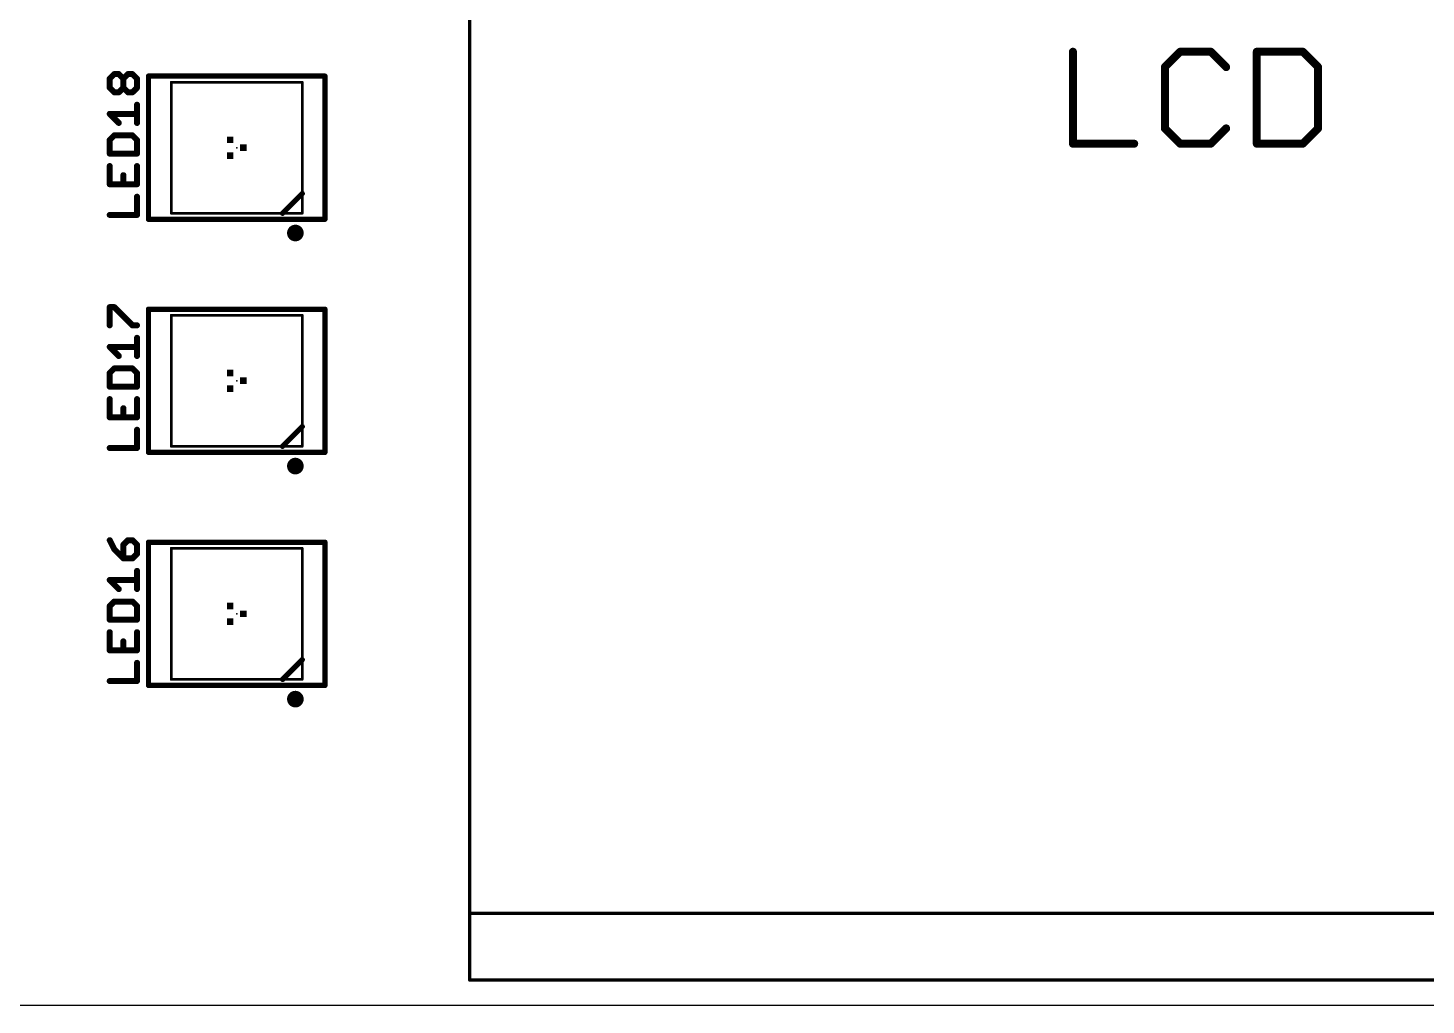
# Model space of a CAD drawing. Extents: x 43 to 243, y 16 to 92.
# Drawn here: x 87.6 to 140.9, y 16.5 to 53.8 of the extents above; entities that cross this region are included whole.
import ezdxf

# ---------------------------------------------------------------- set-up
doc = ezdxf.new("R2010")
doc.units = 0
for name, color, linetype in [('20', 7, 'CONTINUOUS'), ('21', 253, 'CONTINUOUS'), ('23', 7, 'CONTINUOUS'), ('25', 253, 'CONTINUOUS'), ('51', 253, 'CONTINUOUS')]:
    doc.layers.add(name, color=color, linetype=linetype)

# ---------------------------------------------------------------- blocks, each defined once
blk = doc.blocks.new('RECT')
blk.add_solid([(-0.5, -0.5), (0.5, -0.5), (-0.5, 0.5), (0.5, 0.5)])

msp = doc.modelspace()

# ---------------------------------------------------------------- linework, layer by layer
at = {"layer": '20'}
msp.add_line((43.18, 16.51), (243.18, 16.51), dxfattribs=at)
at = {"layer": '21'}
for points, const_width in [([(104.4575, 83.5025), (104.4575, 17.4625)], 0.127), ([(104.4575, 80.9625), (104.4575, 20.0025)], 0.127), ([(127.4699, 52.8731), (127.4699, 49.3649)], 0.3048), ([(131.5628, 52.8731), (130.9781, 52.2884)], 0.3048), ([(132.7322, 52.8731), (131.5628, 52.8731)], 0.3048), ([(133.3169, 52.2884), (132.7322, 52.8731)], 0.3048), ([(134.4863, 52.8731), (134.4863, 49.3649)], 0.3048), ([(136.2404, 52.8731), (134.4863, 52.8731)], 0.3048), ([(136.8251, 52.2884), (136.2404, 52.8731)], 0.3048), ([(130.9781, 52.2884), (130.9781, 49.9496)], 0.3048), ([(136.8251, 49.9496), (136.8251, 52.2884)], 0.3048), ([(92.202, 51.943), (98.933, 51.943)], 0.2032), ([(92.202, 46.482), (92.202, 51.943)], 0.2032), ([(98.933, 51.943), (98.933, 46.482)], 0.2032), ([(130.9781, 49.9496), (131.5628, 49.3649)], 0.3048), ([(132.7322, 49.3649), (133.3169, 49.9496)], 0.3048), ([(136.2404, 49.3649), (136.8251, 49.9496)], 0.3048), ([(127.4699, 49.3649), (129.8087, 49.3649)], 0.3048), ([(131.5628, 49.3649), (132.7322, 49.3649)], 0.3048), ([(134.4863, 49.3649), (136.2404, 49.3649)], 0.3048), ([(98.933, 46.482), (92.202, 46.482)], 0.2032), ([(92.202, 43.053), (98.933, 43.053)], 0.2032), ([(92.202, 37.592), (92.202, 43.053)], 0.2032), ([(98.933, 43.053), (98.933, 37.592)], 0.2032), ([(98.933, 37.592), (92.202, 37.592)], 0.2032), ([(92.202, 34.163), (98.933, 34.163)], 0.2032), ([(92.202, 28.702), (92.202, 34.163)], 0.2032), ([(98.933, 34.163), (98.933, 28.702)], 0.2032), ([(98.933, 28.702), (92.202, 28.702)], 0.2032), ([(104.4575, 20.0025), (183.1975, 20.0025)], 0.127), ([(183.1975, 17.4625), (104.4575, 17.4625)], 0.127)]:
    msp.add_lwpolyline(points, dxfattribs=dict(at, const_width=const_width))
for points, const_width in [([(127.5461, 52.8731, 1), (127.3937, 52.8731)], 0.1524), ([(131.5628, 52.9493, 1), (131.5628, 52.7969)], 0.1524), ([(131.6167, 52.8192, 1), (131.5089, 52.927)], 0.1524), ([(132.7861, 52.927, 1), (132.6783, 52.8192)], 0.1524), ([(132.7322, 52.7969, 1), (132.7322, 52.9493)], 0.1524), ([(134.5625, 52.8731, 1), (134.4101, 52.8731)], 0.1524), ([(134.4863, 52.9493, 1), (134.4863, 52.7969)], 0.1524), ([(136.2943, 52.927, 1), (136.1865, 52.8192)], 0.1524), ([(136.2404, 52.7969, 1), (136.2404, 52.9493)], 0.1524), ([(131.0543, 52.2884, 1), (130.9019, 52.2884)], 0.1524), ([(130.9242, 52.3423, 1), (131.032, 52.2345)], 0.1524), ([(133.263, 52.2345, 1), (133.3708, 52.3423)], 0.1524), ([(136.9013, 52.2884, 1), (136.7489, 52.2884)], 0.1524), ([(136.7712, 52.2345, 1), (136.879, 52.3423)], 0.1524), ([(92.202, 51.9938, 1), (92.202, 51.8922)], 0.1016), ([(92.2528, 51.943, 1), (92.1512, 51.943)], 0.1016), ([(98.9838, 51.943, 1), (98.8822, 51.943)], 0.1016), ([(98.933, 51.8922, 1), (98.933, 51.9938)], 0.1016), ([(131.032, 50.0035, 1), (130.9242, 49.8957)], 0.1524), ([(130.9019, 49.9496, 1), (131.0543, 49.9496)], 0.1524), ([(133.3708, 49.8957, 1), (133.263, 50.0035)], 0.1524), ([(136.7489, 49.9496, 1), (136.9013, 49.9496)], 0.1524), ([(136.879, 49.8957, 1), (136.7712, 50.0035)], 0.1524), ([(127.4699, 49.4411, 1), (127.4699, 49.2887)], 0.1524), ([(127.3937, 49.3649, 1), (127.5461, 49.3649)], 0.1524), ([(129.8087, 49.2887, 1), (129.8087, 49.4411)], 0.1524), ([(131.5628, 49.4411, 1), (131.5628, 49.2887)], 0.1524), ([(131.5089, 49.311, 1), (131.6167, 49.4188)], 0.1524), ([(132.6783, 49.4188, 1), (132.7861, 49.311)], 0.1524), ([(132.7322, 49.2887, 1), (132.7322, 49.4411)], 0.1524), ([(134.4863, 49.4411, 1), (134.4863, 49.2887)], 0.1524), ([(134.4101, 49.3649, 1), (134.5625, 49.3649)], 0.1524), ([(136.1865, 49.4188, 1), (136.2943, 49.311)], 0.1524), ([(136.2404, 49.2887, 1), (136.2404, 49.4411)], 0.1524), ([(92.202, 46.5328, 1), (92.202, 46.4312)], 0.1016), ([(92.1512, 46.482, 1), (92.2528, 46.482)], 0.1016), ([(98.8822, 46.482, 1), (98.9838, 46.482)], 0.1016), ([(98.933, 46.4312, 1), (98.933, 46.5328)], 0.1016), ([(97.8055, 45.7998, 1), (97.8055, 46.1173, 1), (97.8055, 45.7998)], 0.3175), ([(92.202, 43.1038, 1), (92.202, 43.0022)], 0.1016), ([(92.2528, 43.053, 1), (92.1512, 43.053)], 0.1016), ([(98.9838, 43.053, 1), (98.8822, 43.053)], 0.1016), ([(98.933, 43.0022, 1), (98.933, 43.1038)], 0.1016), ([(92.202, 37.6428, 1), (92.202, 37.5412)], 0.1016), ([(92.1512, 37.592, 1), (92.2528, 37.592)], 0.1016), ([(97.8055, 36.9098, 1), (97.8055, 37.2273, 1), (97.8055, 36.9098)], 0.3175), ([(98.8822, 37.592, 1), (98.9838, 37.592)], 0.1016), ([(98.933, 37.5412, 1), (98.933, 37.6428)], 0.1016), ([(92.202, 34.2138, 1), (92.202, 34.1122)], 0.1016), ([(92.2528, 34.163, 1), (92.1512, 34.163)], 0.1016), ([(98.9838, 34.163, 1), (98.8822, 34.163)], 0.1016), ([(98.933, 34.1122, 1), (98.933, 34.2138)], 0.1016), ([(92.202, 28.7528, 1), (92.202, 28.6512)], 0.1016), ([(98.933, 28.6512, 1), (98.933, 28.7528)], 0.1016), ([(92.1512, 28.702, 1), (92.2528, 28.702)], 0.1016), ([(97.8055, 28.0198, 1), (97.8055, 28.3373, 1), (97.8055, 28.0198)], 0.3175), ([(98.8822, 28.702, 1), (98.9838, 28.702)], 0.1016), ([(104.4575, 20.0343, 1), (104.4575, 19.9708)], 0.0635), ([(104.4258, 20.0025, 1), (104.4893, 20.0025)], 0.0635), ([(104.4575, 17.4943, 1), (104.4575, 17.4308)], 0.0635), ([(104.4258, 17.4625, 1), (104.4893, 17.4625)], 0.0635)]:
    msp.add_lwpolyline(points, format="xyb", dxfattribs=dict(at, const_width=const_width))
at = {"layer": '23'}
for p in [(95.5675, 49.2125), (95.5675, 40.3225), (95.5675, 31.4325), (104.4575, 17.4625)]:
    msp.add_point(p, dxfattribs=at)
at = {"layer": '25', "const_width": 0.2286}
for points in [[(90.7219, 51.8475), (90.8956, 52.0212)], [(90.7219, 51.5001), (90.7219, 51.8475)], [(90.8956, 52.0212), (91.0693, 52.0212)], [(91.0693, 52.0212), (91.2431, 51.8475)], [(91.2431, 51.8475), (91.4168, 52.0212)], [(91.2431, 51.5001), (91.2431, 51.8475)], [(91.4168, 52.0212), (91.5905, 52.0212)], [(91.5905, 52.0212), (91.7642, 51.8475)], [(91.7642, 51.8475), (91.7642, 51.5001)], [(90.8956, 51.3264), (90.7219, 51.5001)], [(91.0693, 51.3264), (90.8956, 51.3264)], [(91.2431, 51.5001), (91.0693, 51.3264)], [(91.4168, 51.3264), (91.2431, 51.5001)], [(91.5905, 51.3264), (91.4168, 51.3264)], [(91.7642, 51.5001), (91.5905, 51.3264)], [(91.7642, 50.157), (91.7642, 50.8518)], [(91.0693, 50.157), (90.7219, 50.5044)], [(90.7219, 50.5044), (91.7642, 50.5044)], [(90.8956, 49.6825), (90.7219, 49.5087)], [(90.7219, 49.5087), (90.7219, 48.9876)], [(91.5905, 49.6825), (90.8956, 49.6825)], [(91.7642, 49.5087), (91.5905, 49.6825)], [(91.7642, 48.9876), (91.7642, 49.5087)], [(90.7219, 48.9876), (91.7642, 48.9876)], [(90.7219, 48.5131), (90.7219, 47.8182)], [(91.7642, 47.8182), (91.7642, 48.5131)], [(91.2431, 47.8182), (91.2431, 48.1656)], [(90.7219, 47.8182), (91.7642, 47.8182)], [(91.7642, 46.6488), (91.7642, 47.3437)], [(90.7219, 46.6488), (91.7642, 46.6488)], [(90.7219, 42.4364), (90.7219, 43.1312)], [(90.7219, 43.1312), (90.8956, 43.1312)], [(90.8956, 43.1312), (91.5905, 42.4364)], [(91.5905, 42.4364), (91.7642, 42.4364)], [(91.0693, 41.267), (90.7219, 41.6144)], [(90.7219, 41.6144), (91.7642, 41.6144)], [(91.7642, 41.267), (91.7642, 41.9619)], [(90.8956, 40.7925), (90.7219, 40.6187)], [(90.7219, 40.6187), (90.7219, 40.0976)], [(91.5905, 40.7925), (90.8956, 40.7925)], [(91.7642, 40.6187), (91.5905, 40.7925)], [(91.7642, 40.0976), (91.7642, 40.6187)], [(90.7219, 40.0976), (91.7642, 40.0976)], [(90.7219, 39.6231), (90.7219, 38.9282)], [(91.7642, 38.9282), (91.7642, 39.6231)], [(90.7219, 38.9282), (91.7642, 38.9282)], [(91.2431, 38.9282), (91.2431, 39.2756)], [(91.7642, 37.7588), (91.7642, 38.4537)], [(90.7219, 37.7588), (91.7642, 37.7588)], [(90.7219, 34.2412), (90.8956, 33.8938)], [(91.4168, 34.2412), (91.2431, 34.0675)], [(91.2431, 34.0675), (91.2431, 33.5464)], [(91.5905, 34.2412), (91.4168, 34.2412)], [(91.7642, 34.0675), (91.5905, 34.2412)], [(91.7642, 33.7201), (91.7642, 34.0675)], [(90.8956, 33.8938), (91.2431, 33.5464)], [(91.2431, 33.5464), (91.5905, 33.5464)], [(91.5905, 33.5464), (91.7642, 33.7201)], [(91.7642, 32.377), (91.7642, 33.0719)], [(91.0693, 32.377), (90.7219, 32.7244)], [(90.7219, 32.7244), (91.7642, 32.7244)], [(90.8956, 31.9025), (90.7219, 31.7287)], [(91.5905, 31.9025), (90.8956, 31.9025)], [(91.7642, 31.7287), (91.5905, 31.9025)], [(90.7219, 31.7287), (90.7219, 31.2076)], [(91.7642, 31.2076), (91.7642, 31.7287)], [(90.7219, 31.2076), (91.7642, 31.2076)], [(90.7219, 30.7331), (90.7219, 30.0382)], [(91.2431, 30.0382), (91.2431, 30.3856)], [(91.7642, 30.0382), (91.7642, 30.7331)], [(90.7219, 30.0382), (91.7642, 30.0382)], [(91.7642, 28.8688), (91.7642, 29.5637)], [(90.7219, 28.8688), (91.7642, 28.8688)]]:
    msp.add_lwpolyline(points, dxfattribs=at)
at = {"layer": '25', "const_width": 0.1143}
for points in [[(90.7791, 51.8475, 1), (90.6648, 51.8475)], [(90.6815, 51.8879, 1), (90.7623, 51.8071)], [(90.8956, 52.0784, 1), (90.8956, 51.9641)], [(90.936, 51.9808, 1), (90.8552, 52.0617)], [(91.1098, 52.0617, 1), (91.0289, 51.9808)], [(91.0693, 51.9641, 1), (91.0693, 52.0784)], [(91.2026, 51.8879, 1), (91.2835, 51.8071)], [(91.3002, 51.8475, 1), (91.1859, 51.8475)], [(91.2026, 51.8071, 1), (91.2835, 51.8879)], [(91.4168, 52.0784, 1), (91.4168, 51.9641)], [(91.4572, 51.9808, 1), (91.3764, 52.0617)], [(91.6309, 52.0617, 1), (91.5501, 51.9808)], [(91.5905, 51.9641, 1), (91.5905, 52.0784)], [(91.8213, 51.8475, 1), (91.7071, 51.8475)], [(91.7238, 51.8071, 1), (91.8046, 51.8879)], [(90.7623, 51.5405, 1), (90.6815, 51.4597)], [(90.6648, 51.5001, 1), (90.7791, 51.5001)], [(90.8956, 51.3835, 1), (90.8956, 51.2692)], [(90.8552, 51.286, 1), (90.936, 51.3668)], [(91.0289, 51.3668, 1), (91.1098, 51.286)], [(91.0693, 51.2692, 1), (91.0693, 51.3835)], [(91.2835, 51.5405, 1), (91.2026, 51.4597)], [(91.1859, 51.5001, 1), (91.3002, 51.5001)], [(91.2835, 51.4597, 1), (91.2026, 51.5405)], [(91.4168, 51.3835, 1), (91.4168, 51.2692)], [(91.3764, 51.286, 1), (91.4572, 51.3668)], [(91.5501, 51.3668, 1), (91.6309, 51.286)], [(91.5905, 51.2692, 1), (91.5905, 51.3835)], [(91.7071, 51.5001, 1), (91.8213, 51.5001)], [(91.8046, 51.4597, 1), (91.7238, 51.5405)], [(91.8213, 50.8518, 1), (91.7071, 50.8518)], [(90.7623, 50.5448, 1), (90.6815, 50.464)], [(90.7219, 50.5616, 1), (90.7219, 50.4473)], [(91.0289, 50.1166, 1), (91.1098, 50.1974)], [(91.7071, 50.157, 1), (91.8213, 50.157)], [(91.7642, 50.4473, 1), (91.7642, 50.5616)], [(90.7791, 49.5087, 1), (90.6648, 49.5087)], [(90.6815, 49.5491, 1), (90.7623, 49.4683)], [(90.8956, 49.7396, 1), (90.8956, 49.6253)], [(90.936, 49.642, 1), (90.8552, 49.7229)], [(91.6309, 49.7229, 1), (91.5501, 49.642)], [(91.5905, 49.6253, 1), (91.5905, 49.7396)], [(91.8213, 49.5087, 1), (91.7071, 49.5087)], [(91.7238, 49.4683, 1), (91.8046, 49.5491)], [(90.7219, 49.0447, 1), (90.7219, 48.9304)], [(91.7642, 48.9304, 1), (91.7642, 49.0447)], [(90.6648, 48.9876, 1), (90.7791, 48.9876)], [(90.7791, 48.5131, 1), (90.6648, 48.5131)], [(91.7071, 48.9876, 1), (91.8213, 48.9876)], [(91.8213, 48.5131, 1), (91.7071, 48.5131)], [(91.3002, 48.1656, 1), (91.1859, 48.1656)], [(90.7219, 47.8753, 1), (90.7219, 47.761)], [(90.6648, 47.8182, 1), (90.7791, 47.8182)], [(91.1859, 47.8182, 1), (91.3002, 47.8182)], [(91.7071, 47.8182, 1), (91.8213, 47.8182)], [(91.7642, 47.761, 1), (91.7642, 47.8753)], [(91.8213, 47.3437, 1), (91.7071, 47.3437)], [(90.7219, 46.706, 1), (90.7219, 46.5917)], [(91.7071, 46.6488, 1), (91.8213, 46.6488)], [(91.7642, 46.5917, 1), (91.7642, 46.706)], [(90.7219, 43.1884, 1), (90.7219, 43.0741)], [(90.7791, 43.1312, 1), (90.6648, 43.1312)], [(90.936, 43.1717, 1), (90.8552, 43.0908)], [(90.8956, 43.0741, 1), (90.8956, 43.1884)], [(90.6648, 42.4364, 1), (90.7791, 42.4364)], [(91.5905, 42.4935, 1), (91.5905, 42.3792)], [(91.5501, 42.396, 1), (91.6309, 42.4768)], [(91.7642, 42.3792, 1), (91.7642, 42.4935)], [(90.7623, 41.6548, 1), (90.6815, 41.574)], [(90.7219, 41.6716, 1), (90.7219, 41.5573)], [(91.8213, 41.9619, 1), (91.7071, 41.9619)], [(91.7642, 41.5573, 1), (91.7642, 41.6716)], [(91.0289, 41.2266, 1), (91.1098, 41.3074)], [(91.7071, 41.267, 1), (91.8213, 41.267)], [(90.7791, 40.6187, 1), (90.6648, 40.6187)], [(90.6815, 40.6591, 1), (90.7623, 40.5783)], [(90.8956, 40.8496, 1), (90.8956, 40.7353)], [(90.936, 40.752, 1), (90.8552, 40.8329)], [(91.6309, 40.8329, 1), (91.5501, 40.752)], [(91.5905, 40.7353, 1), (91.5905, 40.8496)], [(91.8213, 40.6187, 1), (91.7071, 40.6187)], [(91.7238, 40.5783, 1), (91.8046, 40.6591)], [(90.7219, 40.1547, 1), (90.7219, 40.0404)], [(90.6648, 40.0976, 1), (90.7791, 40.0976)], [(91.7071, 40.0976, 1), (91.8213, 40.0976)], [(91.7642, 40.0404, 1), (91.7642, 40.1547)], [(90.7791, 39.6231, 1), (90.6648, 39.6231)], [(91.8213, 39.6231, 1), (91.7071, 39.6231)], [(90.7219, 38.9853, 1), (90.7219, 38.871)], [(90.6648, 38.9282, 1), (90.7791, 38.9282)], [(91.3002, 39.2756, 1), (91.1859, 39.2756)], [(91.1859, 38.9282, 1), (91.3002, 38.9282)], [(91.7071, 38.9282, 1), (91.8213, 38.9282)], [(91.7642, 38.871, 1), (91.7642, 38.9853)], [(91.8213, 38.4537, 1), (91.7071, 38.4537)], [(90.7219, 37.816, 1), (90.7219, 37.7017)], [(91.7642, 37.7017, 1), (91.7642, 37.816)], [(91.7071, 37.7588, 1), (91.8213, 37.7588)], [(90.773, 34.2668, 1), (90.6708, 34.2157)], [(91.2026, 34.1079, 1), (91.2835, 34.0271)], [(91.3002, 34.0675, 1), (91.1859, 34.0675)], [(91.4168, 34.2984, 1), (91.4168, 34.1841)], [(91.4572, 34.2008, 1), (91.3764, 34.2817)], [(91.6309, 34.2817, 1), (91.5501, 34.2008)], [(91.5905, 34.1841, 1), (91.5905, 34.2984)], [(91.8213, 34.0675, 1), (91.7071, 34.0675)], [(91.7238, 34.0271, 1), (91.8046, 34.1079)], [(90.936, 33.9342, 1), (90.8552, 33.8534)], [(90.8445, 33.8683, 1), (90.9467, 33.9194)], [(91.2431, 33.6035, 1), (91.2431, 33.4892)], [(91.2026, 33.506, 1), (91.2835, 33.5868)], [(91.5501, 33.5868, 1), (91.6309, 33.506)], [(91.5905, 33.4892, 1), (91.5905, 33.6035)], [(91.7071, 33.7201, 1), (91.8213, 33.7201)], [(91.8046, 33.6797, 1), (91.7238, 33.7605)], [(91.1859, 33.5464, 1), (91.3002, 33.5464)], [(91.8213, 33.0719, 1), (91.7071, 33.0719)], [(90.7623, 32.7648, 1), (90.6815, 32.684)], [(90.7219, 32.7816, 1), (90.7219, 32.6673)], [(91.7642, 32.6673, 1), (91.7642, 32.7816)], [(90.8956, 31.9596, 1), (90.8956, 31.8453)], [(90.936, 31.862, 1), (90.8552, 31.9429)], [(91.0289, 32.3366, 1), (91.1098, 32.4174)], [(91.6309, 31.9429, 1), (91.5501, 31.862)], [(91.5905, 31.8453, 1), (91.5905, 31.9596)], [(91.7071, 32.377, 1), (91.8213, 32.377)], [(90.7791, 31.7287, 1), (90.6648, 31.7287)], [(90.6815, 31.7691, 1), (90.7623, 31.6883)], [(91.8213, 31.7287, 1), (91.7071, 31.7287)], [(91.7238, 31.6883, 1), (91.8046, 31.7691)], [(90.7219, 31.2647, 1), (90.7219, 31.1504)], [(90.6648, 31.2076, 1), (90.7791, 31.2076)], [(91.7071, 31.2076, 1), (91.8213, 31.2076)], [(91.7642, 31.1504, 1), (91.7642, 31.2647)], [(90.7791, 30.7331, 1), (90.6648, 30.7331)], [(91.3002, 30.3856, 1), (91.1859, 30.3856)], [(91.8213, 30.7331, 1), (91.7071, 30.7331)], [(90.7219, 30.0953, 1), (90.7219, 29.981)], [(90.6648, 30.0382, 1), (90.7791, 30.0382)], [(91.1859, 30.0382, 1), (91.3002, 30.0382)], [(91.7071, 30.0382, 1), (91.8213, 30.0382)], [(91.7642, 29.981, 1), (91.7642, 30.0953)], [(91.8213, 29.5637, 1), (91.7071, 29.5637)], [(90.7219, 28.926, 1), (90.7219, 28.8117)], [(91.7071, 28.8688, 1), (91.8213, 28.8688)], [(91.7642, 28.8117, 1), (91.7642, 28.926)]]:
    msp.add_lwpolyline(points, format="xyb", dxfattribs=at)
at = {"layer": '51'}
for points, const_width in [([(93.0675, 46.7125), (93.0675, 51.7125)], 0.1016), ([(93.0675, 51.7125), (98.0675, 51.7125)], 0.1016), ([(98.0675, 51.7125), (98.0675, 47.4625)], 0.1016), ([(98.0675, 47.4625), (97.3175, 46.7125)], 0.2032), ([(98.0675, 47.4625), (98.0675, 46.7125)], 0.1016), ([(98.0675, 46.7125), (93.0675, 46.7125)], 0.1016), ([(93.0675, 37.8225), (93.0675, 42.8225)], 0.1016), ([(93.0675, 42.8225), (98.0675, 42.8225)], 0.1016), ([(98.0675, 42.8225), (98.0675, 38.5725)], 0.1016), ([(98.0675, 38.5725), (97.3175, 37.8225)], 0.2032), ([(98.0675, 38.5725), (98.0675, 37.8225)], 0.1016), ([(98.0675, 37.8225), (93.0675, 37.8225)], 0.1016), ([(93.0675, 28.9325), (93.0675, 33.9325)], 0.1016), ([(93.0675, 33.9325), (98.0675, 33.9325)], 0.1016), ([(98.0675, 33.9325), (98.0675, 29.6825)], 0.1016), ([(98.0675, 29.6825), (97.3175, 28.9325)], 0.2032), ([(98.0675, 29.6825), (98.0675, 28.9325)], 0.1016), ([(98.0675, 28.9325), (93.0675, 28.9325)], 0.1016)]:
    msp.add_lwpolyline(points, dxfattribs=dict(at, const_width=const_width))
for points, const_width in [([(93.0929, 51.7125, 1), (93.0421, 51.7125)], 0.0508), ([(93.0675, 51.7379, 1), (93.0675, 51.6871)], 0.0508), ([(98.0929, 51.7125, 1), (98.0421, 51.7125)], 0.0508), ([(98.0675, 51.6871, 1), (98.0675, 51.7379)], 0.0508), ([(98.1034, 47.4266, 1), (98.0316, 47.4984)], 0.1016), ([(98.0929, 47.4625, 1), (98.0421, 47.4625)], 0.0508), ([(98.0421, 47.4625, 1), (98.0929, 47.4625)], 0.0508), ([(93.0675, 46.7379, 1), (93.0675, 46.6871)], 0.0508), ([(93.0421, 46.7125, 1), (93.0929, 46.7125)], 0.0508), ([(97.2816, 46.7484, 1), (97.3534, 46.6766)], 0.1016), ([(98.0421, 46.7125, 1), (98.0929, 46.7125)], 0.0508), ([(98.0675, 46.6871, 1), (98.0675, 46.7379)], 0.0508), ([(93.0929, 42.8225, 1), (93.0421, 42.8225)], 0.0508), ([(93.0675, 42.8479, 1), (93.0675, 42.7971)], 0.0508), ([(98.0929, 42.8225, 1), (98.0421, 42.8225)], 0.0508), ([(98.0675, 42.7971, 1), (98.0675, 42.8479)], 0.0508), ([(98.1034, 38.5366, 1), (98.0316, 38.6084)], 0.1016), ([(98.0929, 38.5725, 1), (98.0421, 38.5725)], 0.0508), ([(98.0421, 38.5725, 1), (98.0929, 38.5725)], 0.0508), ([(93.0675, 37.8479, 1), (93.0675, 37.7971)], 0.0508), ([(97.2816, 37.8584, 1), (97.3534, 37.7866)], 0.1016), ([(98.0675, 37.7971, 1), (98.0675, 37.8479)], 0.0508), ([(93.0421, 37.8225, 1), (93.0929, 37.8225)], 0.0508), ([(98.0421, 37.8225, 1), (98.0929, 37.8225)], 0.0508), ([(93.0929, 33.9325, 1), (93.0421, 33.9325)], 0.0508), ([(93.0675, 33.9579, 1), (93.0675, 33.9071)], 0.0508), ([(98.0929, 33.9325, 1), (98.0421, 33.9325)], 0.0508), ([(98.0675, 33.9071, 1), (98.0675, 33.9579)], 0.0508), ([(98.1034, 29.6466, 1), (98.0316, 29.7184)], 0.1016), ([(98.0929, 29.6825, 1), (98.0421, 29.6825)], 0.0508), ([(98.0421, 29.6825, 1), (98.0929, 29.6825)], 0.0508), ([(93.0675, 28.9579, 1), (93.0675, 28.9071)], 0.0508), ([(93.0421, 28.9325, 1), (93.0929, 28.9325)], 0.0508), ([(97.2816, 28.9684, 1), (97.3534, 28.8966)], 0.1016), ([(98.0421, 28.9325, 1), (98.0929, 28.9325)], 0.0508), ([(98.0675, 28.9071, 1), (98.0675, 28.9579)], 0.0508)]:
    msp.add_lwpolyline(points, format="xyb", dxfattribs=dict(at, const_width=const_width))

# ---------------------------------------------------------------- block references
at = {"layer": '21', "xscale": 0.25, "yscale": 0.25, "rotation": 180}
for p in [(95.3175, 49.5125), (95.8175, 49.2125), (95.3175, 48.9125), (95.3175, 40.6225), (95.3175, 40.0225), (95.8175, 40.3225), (95.3175, 31.7325), (95.8175, 31.4325), (95.3175, 31.1325)]:
    msp.add_blockref('RECT', p, dxfattribs=at)

doc.saveas('drawing.dxf')
